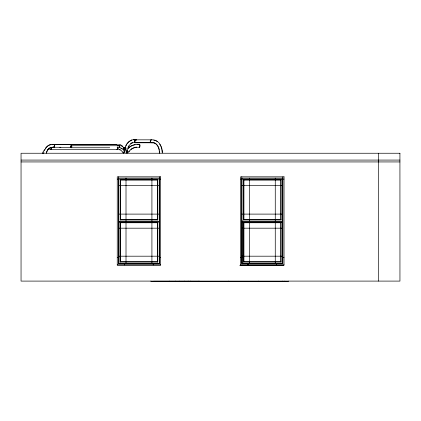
<?xml version="1.0" encoding="UTF-8"?>
<svg xmlns="http://www.w3.org/2000/svg" width="421" height="421" viewBox="0 0 421 421"><rect width="100%" height="100%" fill="white"/><g stroke="black" fill="none" stroke-linecap="round" stroke-linejoin="round"><path stroke-width="0.63" d="M126.979 152.818L127.184 150.576M127.216 152.834C127.352 149.297 128.379 145.798 130.836 143.756L132.383 142.845L132.12 142.893L134.262 142.493M43.458 153.723L43.952 151.897M46.394 153.255C47.147 150.56 48.204 148.845 50.773 147.434M128.005 147.361L128.868 145.798M46.415 152.202L47.541 149.971L49.004 148.255M125.458 146.434C127.005 142.14 131.299 138.83 135.999 139.646A1.473 1.052 -90 0 1 136.472 140.03M125.705 146.445L126.847 144.324M128.589 151.876L129.247 151.002M128.468 152.407C130.578 148.513 135.299 146.818 139.667 147.276A1.473 0.274 -90 0 0 139.93 146.182L139.935 145.803A1.473 0.274 -90 0 0 139.735 144.377C135.499 143.935 131.02 145.134 127.952 148.229M139.588 144.635L139.893 145.692L139.572 146.929M45.373 148.334C46.878 146.176 49.146 144.414 51.872 144.329L116.417 144.329A1.473 1.121 -90 0 1 117.501 145.419L117.538 145.803M45.857 148.113C47.026 146.519 48.699 144.992 50.752 144.777M127.131 143.793L128.989 141.751M157.801 219.988L157.349 219.536L157.349 180.13L157.801 179.678L120.132 179.678L120.132 219.988L157.801 219.988L157.801 179.678M120.132 219.988L120.58 219.536L120.58 180.13L120.132 179.678M157.801 262.072L157.349 261.62L157.349 222.756L157.801 222.309L120.132 222.309L120.132 262.072L157.801 262.072L157.801 222.309M120.132 262.072L120.58 261.62L120.58 222.756L120.132 222.309M281.144 219.988L280.696 219.536L280.696 180.13L281.144 179.678L243.475 179.678L243.475 219.988L281.144 219.988L281.144 179.678M243.475 219.988L243.927 219.536L243.927 180.13L243.475 179.678M281.144 262.072L280.696 261.62L280.696 222.756L281.144 222.309L243.475 222.309L243.475 262.072L281.144 262.072L281.144 222.309M243.475 262.072L243.927 261.62L243.927 222.756L243.475 222.309M128.131 148.366L130.789 146.292L133.368 145.203M130.768 149.455L132.057 148.45M48.836 148.387L49.678 147.855M129.142 141.619L131.547 140.256M130.578 143.656L132.157 142.661M132.557 148.239L134.057 147.608M47.62 149.844L49.468 149.329M131.32 140.072L131.584 140.025M133.583 139.646L133.857 139.593M52.288 147.224L51.999 147.276L60.808 147.276M116.417 144.329L116.128 144.377A1.473 1.121 -90 0 0 115.859 144.524M133.883 144.987L135.141 144.819M134.562 147.397L136.699 147.108M133.783 139.835L153.118 139.835C159.412 140.256 162.474 147.387 162.427 152.934M135.625 142.782L152.986 142.782L152.707 142.73L154.518 143.082L154.281 142.94C158.154 144.787 159.227 148.823 159.48 153.07M51.799 144.566L116.333 144.566M137.03 144.566L139.646 144.566M71.112 145.729L118.901 145.729A11.62 7.441 -90 0 1 123.153 147.04M59.782 147.355L70.228 147.355M71.112 147.745L109.739 147.745M50.641 149.371L117.227 149.371M21.05 160.075L399.95 160.075M21.05 161.938L399.95 161.938M117.243 179.083L160.685 179.083M240.591 179.083L284.033 179.083M120.58 180.13L157.349 180.13M243.927 180.13L280.696 180.13M118.564 185.561L159.37 185.561M241.907 185.561L282.712 185.561M118.564 214.105L159.37 214.105M241.907 214.105L282.712 214.105M120.58 219.536L157.349 219.536M243.927 219.536L280.696 219.536M118.448 220.893L118.522 178.804M118.564 221.557L159.37 221.557M241.907 221.557L282.712 221.557M118.564 222.056L159.37 222.056M241.907 222.056L282.712 222.056M120.58 222.756L157.349 222.756M243.927 222.756L280.696 222.756M118.564 228.187L159.37 228.187M241.907 228.187L282.712 228.187M118.564 256.194L159.37 256.194M241.907 256.194L282.712 256.194M117.243 257.51L118.911 257.51M159.485 257.51L160.685 257.51M240.591 257.51L242.259 257.51M282.828 257.51L284.033 257.51M120.58 261.62L157.349 261.62M243.927 261.62L280.696 261.62M117.243 264.956L160.685 264.956M240.591 264.956L284.033 264.956M239.97 265.267L242.759 265.267L242.759 265.577M239.97 265.425L283.412 265.425M153.586 281.249L199.512 281.249M53.788 144.577L53.546 144.566A1.242 0.937 -90 0 0 53.304 144.635A1.242 0.942 -90 0 1 53.772 144.577M118.406 149.329L121.19 150.418L123.411 153.118M135.588 142.519L154.065 142.766M153.802 140.188L154.881 140.398M119.459 149.271L120.348 149.629M118.443 144.377L120.543 144.803M155.633 140.598L157.217 141.567M154.902 143.061L155.77 143.593M120.79 144.945L122.843 146.255M139.667 147.276L139.593 147.224A1.473 0.274 -90 0 1 139.53 147.076M156.207 143.861L157.58 145.429M122.916 151.886L123.616 152.997M159.67 144.071L160.769 146.187M157.87 145.992L158.454 147.113M126.021 150.544L127.026 153.486M161.043 146.713L161.732 149.176M158.743 147.676L159.333 149.771M162.127 152.313L161.906 149.855M159.522 150.792L159.722 153.065M125.053 147.513L125.021 147.587M117.348 145.592L117.359 145.913M125.069 148.192L125.079 148.871M117.233 147.587L117.227 147.355A11.62 8.446 90 0 1 123.748 150.302M126.084 149.555L126.121 152.597M125.853 149.555L125.863 150.392M124.306 149.555L124.337 152.597M124.079 150.392L124.1 152.597M378.674 153.249L378.674 281.096M288.374 281.096L288.374 281.407L150.913 281.407L150.913 281.096M284.859 281.096L284.859 281.407M282.828 176.831L282.828 263.757L241.791 263.757L241.791 176.831M282.791 281.096L282.791 281.407M276.586 263.757L276.586 264.956M275.266 178.115L275.266 221.557M275.266 222.309L275.266 263.641M258.589 281.096L258.589 281.407M249.353 178.115L249.353 221.557M249.353 222.309L249.353 263.641M248.19 264.288L248.19 265.604M248.037 263.757L248.037 264.956M242.259 220.778L242.259 263.288M228.798 281.096L228.798 281.407M199.007 281.096L199.007 281.407M190.629 281.096L190.629 281.407M188.15 281.096L188.15 281.407M184.735 281.096L184.735 281.407M179.151 281.096L179.151 281.407M175.736 281.096L175.736 281.407M169.221 281.096L169.221 281.407M159.485 176.831L159.485 263.757L118.448 263.757L118.448 176.831M153.239 263.757L153.239 264.956M151.918 178.115L151.918 221.557M151.918 222.309L151.918 263.641M126.011 178.115L126.011 221.557M126.011 222.309L126.011 263.641M124.69 263.757L124.69 264.956M118.911 220.778L118.911 263.288M139.53 144.524A1.473 0.274 -90 0 1 139.667 144.329M125.216 147.613A0.774 0.774 0 0 1 125.221 149.113M124.821 149.113A0.774 0.774 0 0 1 124.816 147.613M119.206 146.066A0.774 0.595 87.6 0 1 119.348 147.282A0.774 0.595 -90 0 0 119.059 145.987M119.322 147.608A1.01 0.774 87.6 0 0 119.58 146.234A1.01 0.774 87.6 0 0 118.517 145.861A1.01 0.774 -90 0 1 119.575 146.234A1.01 0.774 -90 0 1 119.29 147.608M53.051 144.524A1.473 1.121 -90 0 1 54.73 145.803L54.704 146.182A1.473 1.11 -90 0 1 53.63 147.276L53.341 147.224A1.473 1.11 -90 0 1 53.072 147.076M53.051 147.076A1.473 1.121 -90 0 0 54.73 145.803A1.473 1.11 -90 0 0 53.92 144.377L53.63 144.329A1.473 1.11 -90 0 0 53.072 144.524M54.493 145.371A1.242 0.942 -90 0 1 54.541 146.013L54.562 145.692A1.242 0.937 -90 0 0 54.509 145.371M53.693 147.04A1.242 0.942 -90 0 0 54.151 146.818A1.242 0.937 -90 0 1 53.714 147.04M116.091 144.635A1.242 0.942 -90 0 1 117.191 145.087M117.275 145.282A1.242 0.942 -90 0 1 117.348 146.013M136.172 142.582A1.473 1.084 -90 0 1 134.541 141.309A1.473 1.084 -90 0 1 136.172 140.03M151.855 140.03A1.473 1.084 -90 0 0 151.592 139.883L151.307 139.835A1.473 1.084 -90 0 0 150.26 140.924L150.223 141.309A1.473 1.084 -90 0 0 151.028 142.73L151.307 142.782A1.473 1.084 -90 0 0 151.855 142.582M135.473 142.53A1.242 0.916 -90 0 0 135.709 142.545A1.473 1.052 -90 0 0 135.999 142.493M135.241 142.435A1.242 0.916 -90 0 1 135.099 140.293M150.923 142.435A1.242 0.916 -90 0 1 150.397 141.419L150.408 141.093A1.242 0.916 -90 0 1 150.481 140.788M150.607 140.514A1.242 0.916 -90 0 1 150.992 140.14M136.099 139.946A1.242 0.889 -90 0 0 135.878 139.846L135.646 139.835A1.242 0.889 -90 0 0 135.046 140.277M135.351 142.198A1.242 0.889 -90 0 1 135.157 142.024M134.894 141.498A1.242 0.889 -90 0 1 134.841 141.182L134.852 140.856A1.242 0.889 -90 0 1 134.92 140.551M135.451 142.493A1.473 1.052 -90 0 1 134.673 141.072L134.709 140.688A1.473 1.052 -90 0 1 135.725 139.593M117.264 149.134A0.774 0.532 87.9 0 0 117.501 147.692A0.774 0.532 -90 0 1 117.227 149.139M120.859 148.187A11.393 8.283 90 0 1 121.974 148.866M50.294 149.234A1.01 0.695 -90 0 0 51.283 148.75A1.01 0.695 -90 0 0 50.82 147.387A1.01 0.695 -87.9 0 1 51.251 148.745A1.01 0.695 -87.9 0 1 50.257 149.234M51.157 148.16A0.774 0.532 -90 0 1 51.157 148.56M51.104 148.75A0.774 0.532 -90 0 1 50.778 149.113M51.073 148.75A0.774 0.532 -87.9 0 1 50.746 149.108M44.237 150.476A11.393 8.283 90 0 1 44.863 149.765M42.342 153.444A11.62 8.446 -90 0 1 45.821 148.66M399.929 153.249L21.05 153.249L21.05 281.096L399.95 281.096L399.929 153.249M160.685 176.831L117.243 176.831L117.243 265.114L160.685 265.114L160.685 176.831M284.033 176.831L240.591 176.831L240.591 265.114L284.033 265.114L284.033 176.831M159.37 178.115L118.564 178.115L118.564 263.641L159.37 263.641L159.37 178.115M282.712 178.115L241.907 178.115L241.907 263.641L282.712 263.641L282.712 178.115M124.516 149.234A1.01 1.01 0 0 0 126.026 148.36A1.01 1.01 0 0 0 124.516 147.487A1.01 1.01 0 0 0 124.516 149.234M123.642 149.234A1.01 1.01 0 0 0 125.158 148.36A1.01 1.01 0 0 0 123.642 147.487A1.01 1.01 0 0 0 123.642 149.234M123.758 149.034A0.774 0.774 0 0 0 124.921 148.36A0.774 0.774 0 0 0 123.758 147.692A0.774 0.774 0 0 0 123.758 149.034M71.659 147.45A1.01 0.774 -90 0 0 71.312 145.761A1.01 0.774 -90 0 0 70.365 146.997A1.01 0.774 -90 0 0 71.659 147.45M71.533 147.287A0.774 0.595 -90 0 0 71.265 145.987A0.774 0.595 -90 0 0 70.539 146.94A0.774 0.595 -90 0 0 71.533 147.287M54.383 145.087A1.242 0.942 -90 0 0 54.004 144.677A1.242 0.937 -90 0 1 54.393 145.087M54.335 146.597A1.242 0.942 -90 0 0 54.467 146.324A1.242 0.937 -90 0 1 54.351 146.597M117.922 148.624A1.01 0.695 87.9 0 0 117.227 147.355A1.01 0.695 -90 0 1 117.896 148.624A1.01 0.695 -90 0 1 116.885 149.234A1.01 0.695 87.9 0 0 117.922 148.624M51.104 147.976A0.774 0.532 -90 0 0 50.909 147.692A0.774 0.532 -87.9 0 1 51.088 147.976"/></g></svg>
